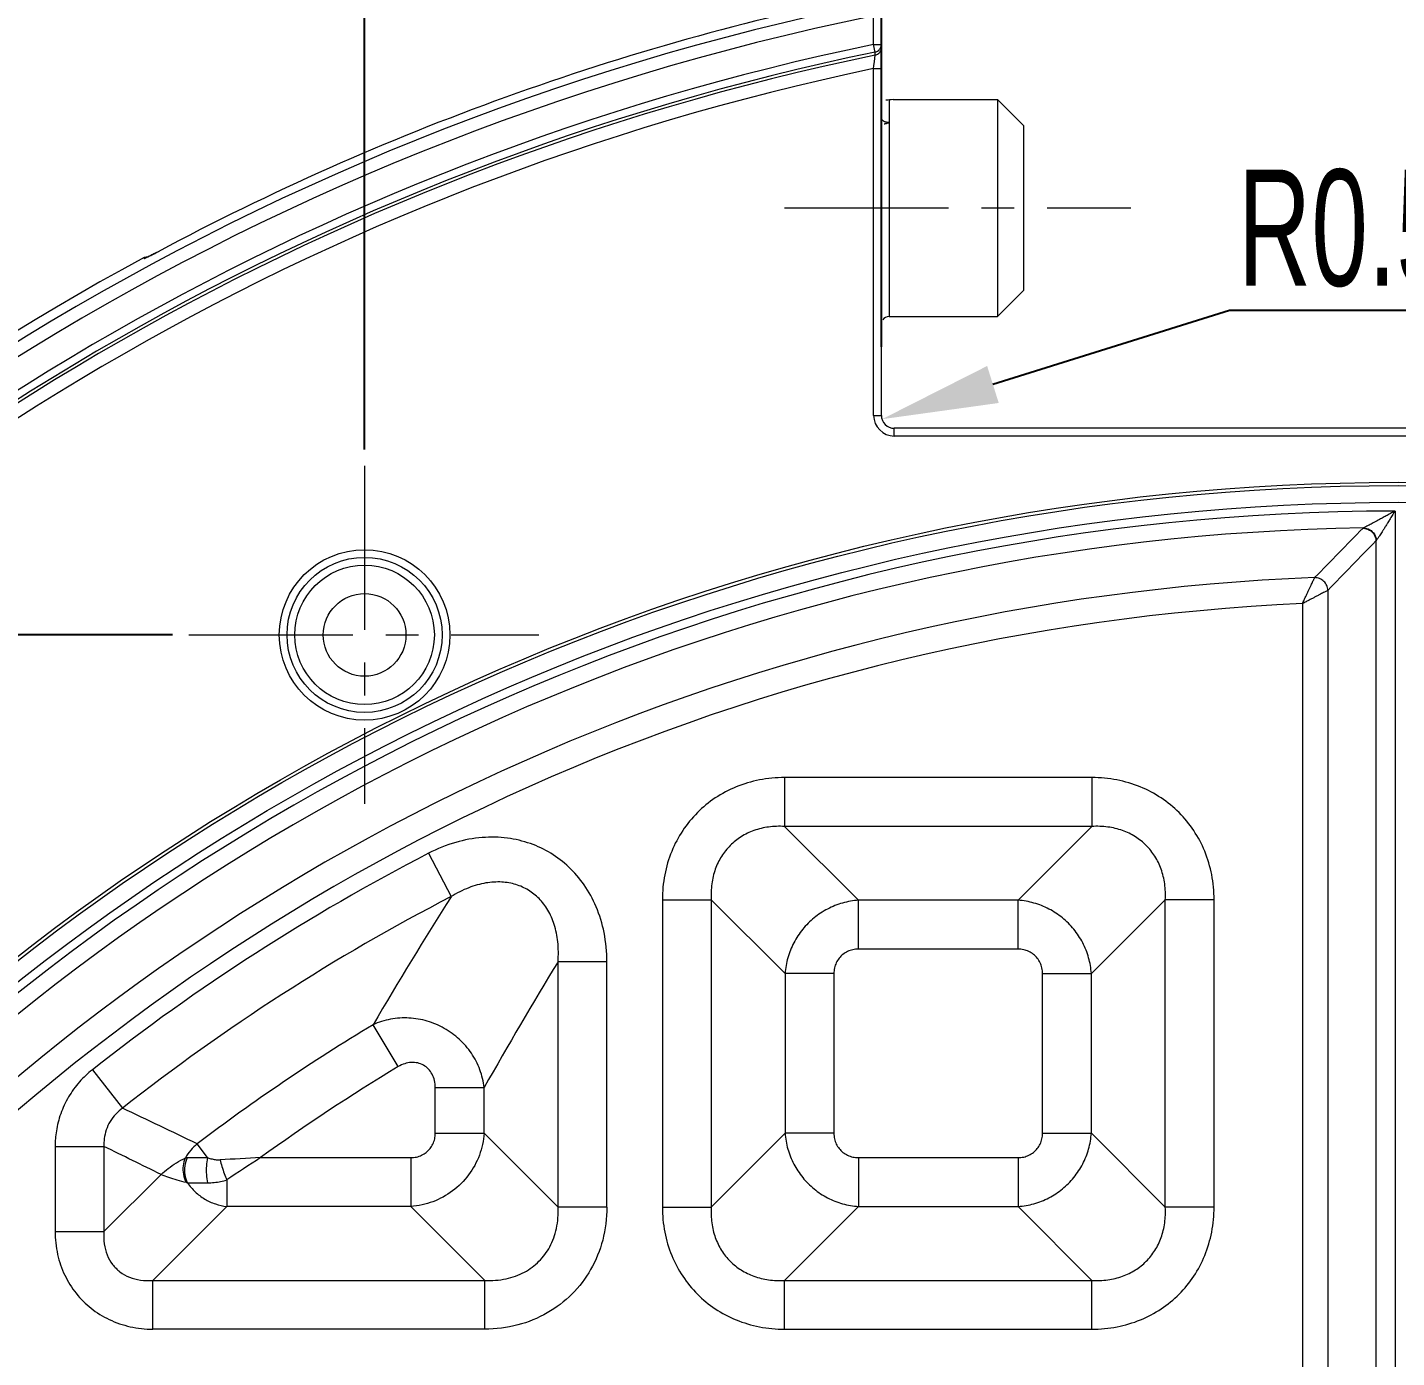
# Model space of a CAD drawing. Header units: millimetres. Extents: x 5536 to 6151, y 463 to 893.
# Drawn here: x 5982.3 to 6035.2, y 698.1 to 749.6 of the extents above; entities that cross this region are included whole.
import ezdxf

# ---------------------------------------------------------------- set-up
doc = ezdxf.new("R2010")
doc.units = ezdxf.units.MM
doc.header["$LTSCALE"] = 0.2
doc.linetypes.add('CENTER', pattern=[50.8, 31.75, -6.35, 6.35, -6.35])
doc.layers.get('0').update_dxf_attribs({"lineweight": 18})
doc.layers.add('poumianxian', color=2, linetype='Continuous', lineweight=18)
doc.layers.add('图层1', color=1, linetype='CENTER', lineweight=18)
doc.styles.add('標準', font='', dxfattribs={"width": 0.667})
doc.styles.get('標準').set_extended_font_data('pmingliu')
doc.dimstyles.new('11111111111', dxfattribs={"dimtxt": 4.5, "dimasz": 4.5, "dimexe": 1.25, "dimexo": 0.625, "dimtad": 1, "dimtoh": 1, "dimdsep": 46, "dimtxsty": '標準', "dimblk": '_CAXARROW', "dimcen": 0, "dimdle": 9, "dimclrd": 6, "dimclre": 6, "dimclrt": 2, "dimadec": 0, "dimazin": 0, "dimtfac": 0.707107, "dimtofl": 0, "dimtmove": 2, "dimatfit": 3, "dimfxl": 0, "dimfrac": 2, "dimtolj": 1, "dimarcsym": 0})
doc.dimstyles.new('ISO-25', dxfattribs={"dimtxt": 2.5, "dimasz": 2.5, "dimexe": 1.25, "dimexo": 0.625, "dimtad": 1, "dimdsep": 46, "dimtxsty": 'Standard', "dimblk": '_CAXARROW', "dimcen": 0, "dimdle": 5, "dimclrd": 4, "dimclre": 4, "dimclrt": 3, "dimadec": 0, "dimazin": 0, "dimtfac": 0.707107, "dimtofl": 0, "dimtmove": 2, "dimatfit": 3, "dimfxl": 0, "dimfrac": 2, "dimarcsym": 0})

# ---------------------------------------------------------------- blocks, each defined once
blk = doc.blocks.new('*X6')
at = {"layer": 'poumianxian'}
blk.add_hatch(color=6, dxfattribs=at).paths.add_polyline_path([(6122.675, 711.828), (6123.522, 710.591), (6119.386, 708.667)], flags=0)
at = {"layer": 'poumianxian', "color": 6, "lineweight": -2}
blk.add_line((6139.007, 722.105), (6123.098, 711.21), dxfattribs=at)
at = {"layer": 'poumianxian', "insert": (6131.14, 720.511), "char_height": 4.5, "width": 42.93346, "attachment_point": 5, "rotation": 34.4063, "style": '標準'}
blk.add_mtext('\\T1.004;%%C203.82', dxfattribs=at)
blk = doc.blocks.new('_CAXARROW')
blk.add_hatch(color=0).paths.add_polyline_path([(0, 0), (-1, 0.125), (-1, -0.125)], flags=0)
blk = doc.blocks.new('*X61')
at = {"layer": 'poumianxian'}
for points in [[(5929.782, 721.583), (5931.282, 721.583), (5930.532, 726.083)], [(5929.782, 649.583), (5931.282, 649.583), (5930.532, 645.083)]]:
    blk.add_hatch(color=6, dxfattribs=at).paths.add_polyline_path(points, flags=0)
at = {"layer": 'poumianxian', "color": 6, "lineweight": -2}
for p, q in [((5987.877, 726.083), (5929.282, 726.083)), ((5930.532, 721.583), (5930.532, 649.583)), ((5942.233, 645.083), (5929.282, 645.083))]:
    blk.add_line(p, q, dxfattribs=at)
at = {"layer": 'poumianxian', "color": 2, "insert": (5927.294, 688.514), "char_height": 4.5, "width": 33.60479, "attachment_point": 5, "rotation": 90, "style": '標準'}
blk.add_mtext('\\T1.004;81%%P0.5', dxfattribs=at)
blk = doc.blocks.new('*X62')
at = {"layer": 'poumianxian'}
for points in [[(5999.806, 763.77), (5999.806, 762.27), (5995.306, 763.02)], [(6070.806, 763.77), (6070.806, 762.27), (6075.306, 763.02)]]:
    blk.add_hatch(color=6, dxfattribs=at).paths.add_polyline_path(points, flags=0)
at = {"layer": 'poumianxian', "color": 6, "lineweight": -2}
for p, q in [((5995.306, 733.257), (5995.306, 764.27)), ((6075.306, 733.257), (6075.306, 764.27)), ((5999.806, 763.02), (6070.806, 763.02))]:
    blk.add_line(p, q, dxfattribs=at)
at = {"layer": 'poumianxian', "color": 2, "insert": (6035.338, 766.258), "char_height": 4.5, "width": 33.60479, "attachment_point": 5, "style": '標準'}
blk.add_mtext('\\T1.004;80%%P0.5', dxfattribs=at)
blk = doc.blocks.new('*X63')
at = {"layer": 'poumianxian'}
for points in [[(6019.806, 754.318), (6019.806, 752.818), (6015.306, 753.568)], [(6050.806, 754.318), (6050.806, 752.818), (6055.306, 753.568)]]:
    blk.add_hatch(color=6, dxfattribs=at).paths.add_polyline_path(points, flags=0)
at = {"layer": 'poumianxian', "color": 6, "lineweight": -2}
for p, q in [((6015.306, 737.24), (6015.306, 754.818)), ((6055.306, 737.24), (6055.306, 754.818)), ((6019.806, 753.568), (6050.806, 753.568))]:
    blk.add_line(p, q, dxfattribs=at)
at = {"layer": 'poumianxian', "color": 2, "insert": (6035.306, 756.806), "char_height": 4.5, "width": 34.12706, "attachment_point": 5, "style": '標準'}
blk.add_mtext('\\T1.004;40%%P0.3', dxfattribs=at)
blk = doc.blocks.new('*X64')
at = {"layer": 'poumianxian'}
blk.add_hatch(color=6, dxfattribs=at).paths.add_polyline_path([(6019.399, 736.494), (6019.848, 735.062), (6015.329, 734.434)], flags=0)
at = {"layer": 'poumianxian', "color": 6, "lineweight": -2}
for p, q in [((6028.78, 738.645), (6019.624, 735.778)), ((6037.127, 738.645), (6028.78, 738.645))]:
    blk.add_line(p, q, dxfattribs=at)
at = {"layer": 'poumianxian', "color": 2, "insert": (6033.266, 741.818), "char_height": 4.5, "width": 23.15957, "attachment_point": 5, "style": '標準'}
blk.add_mtext('\\T1.004;R0.5', dxfattribs=at)

msp = doc.modelspace()

# ---------------------------------------------------------------- linework, layer by layer
for p, q in [((6015.006, 748.942), (6015.006, 750.048)), ((6015.306, 734.583), (6015.306, 750.252)), ((6015.067, 748.648), (6015.006, 748.942)), ((6015.006, 748.942), (6015.306, 748.942)), ((6015.019, 748.114), (6015.039, 748.286)), ((6015.039, 748.286), (6015.067, 748.528)), ((6015.067, 748.528), (6015.067, 748.648)), ((6015.006, 748.005), (6015.019, 748.114)), ((6015.006, 734.583), (6015.006, 748.005)), ((6015.006, 748.005), (6015.306, 748.005)), ((6015.606, 746.795), (6015.606, 745.927)), ((6015.757, 746.81), (6019.806, 746.81)), ((6019.806, 746.81), (6019.806, 738.41)), ((6020.806, 745.81), (6019.806, 746.81)), ((6015.412, 745.864), (6015.437, 745.862)), ((6015.45, 745.862), (6015.438, 745.862)), ((6015.606, 745.927), (6015.606, 738.41)), ((6020.806, 745.81), (6020.806, 739.41)), ((5987.112, 740.813), (5987.074, 740.793)), ((5987.153, 740.833), (5987.112, 740.813)), ((5987.196, 740.855), (5987.153, 740.833)), ((5987.255, 740.887), (5987.196, 740.855)), ((5987.314, 740.918), (5987.255, 740.887)), ((5987.314, 740.918), (5987.314, 740.918)), ((5986.77, 740.69), (5986.77, 740.691)), ((5986.77, 740.66), (5986.77, 740.685)), ((5986.846, 740.686), (5986.784, 740.66)), ((5986.844, 740.685), (5986.842, 740.685)), ((5986.885, 740.702), (5986.879, 740.7)), ((5986.898, 740.708), (5986.891, 740.705)), ((5986.912, 740.715), (5986.905, 740.711)), ((5986.932, 740.724), (5986.912, 740.715)), ((5987.004, 740.758), (5986.973, 740.743)), ((5987.037, 740.775), (5987.004, 740.758)), ((5987.074, 740.793), (5987.037, 740.775)), ((6020.806, 739.41), (6019.806, 738.41)), ((6015.606, 738.41), (6019.806, 738.41)), ((6015.006, 734.583), (6015.306, 734.583)), ((6015.806, 733.783), (6015.806, 734.083)), ((6054.806, 734.083), (6015.806, 734.083)), ((6054.806, 733.783), (6015.806, 733.783)), ((6035.186, 730.878), (6035.186, 649.882)), ((6034.447, 729.721), (6034.447, 649.881)), ((6032.586, 727.808), (6032.586, 651.742)), ((6031.601, 727.295), (6031.601, 651.742)), ((6011.557, 720.56), (6011.557, 718.669)), ((6023.455, 720.56), (6011.557, 720.56)), ((6023.455, 720.56), (6023.455, 718.669)), ((6014.416, 715.81), (6011.557, 718.669)), ((6023.455, 718.669), (6011.557, 718.669)), ((6020.597, 715.81), (6023.455, 718.669)), ((5997.783, 717.63), (5998.652, 715.951)), ((6006.83, 715.832), (6006.83, 703.934)), ((6006.83, 715.832), (6008.721, 715.832)), ((6008.721, 715.832), (6008.721, 703.934)), ((6011.579, 712.973), (6008.721, 715.832)), ((6014.416, 713.919), (6014.416, 715.81)), ((6020.597, 715.81), (6014.416, 715.81)), ((6020.597, 713.919), (6020.597, 715.81)), ((6023.433, 712.973), (6026.292, 715.832)), ((6026.292, 703.934), (6026.292, 715.832)), ((6028.183, 715.832), (6026.292, 715.832)), ((6028.183, 703.934), (6028.183, 715.832)), ((6020.597, 713.919), (6014.416, 713.919)), ((6002.792, 703.934), (6002.792, 713.431)), ((6004.683, 713.431), (6002.792, 713.431)), ((6004.683, 703.934), (6004.683, 713.431)), ((6011.579, 712.973), (6011.579, 706.793)), ((6013.47, 712.973), (6011.579, 712.973)), ((6013.47, 712.973), (6013.47, 706.793)), ((6021.542, 706.793), (6021.542, 712.973)), ((6021.542, 712.973), (6023.433, 712.973)), ((6023.433, 706.793), (6023.433, 712.973)), ((5996.609, 709.371), (5995.634, 710.991)), ((5984.772, 709.249), (5985.942, 707.764)), ((5998.042, 706.793), (5998.042, 708.56)), ((5998.042, 708.56), (5999.933, 708.56)), ((5999.933, 706.793), (5999.933, 708.56)), ((5989.233, 705.847), (5988.828, 706.381)), ((5998.042, 706.793), (5999.933, 706.793)), ((5999.933, 706.793), (6002.792, 703.934)), ((6011.579, 706.793), (6008.721, 703.934)), ((6013.47, 706.793), (6011.579, 706.793)), ((6021.542, 706.793), (6023.433, 706.793)), ((6023.433, 706.793), (6026.292, 703.934)), ((5983.33, 706.278), (5983.33, 702.988)), ((5983.33, 706.278), (5985.221, 706.278)), ((5985.221, 706.278), (5985.221, 702.988)), ((5988.448, 705.847), (5989.233, 705.847)), ((5991.283, 705.847), (5997.097, 705.847)), ((5997.097, 705.847), (5997.097, 703.956)), ((6014.416, 705.847), (6014.416, 703.956)), ((6014.416, 705.847), (6020.597, 705.847)), ((6020.597, 705.847), (6020.597, 703.956)), ((5987.429, 705.197), (5985.221, 702.988)), ((5988.448, 704.875), (5989.233, 704.875)), ((5989.97, 704.984), (5989.97, 703.956)), ((5989.97, 703.956), (5987.112, 701.097)), ((5997.097, 703.956), (5989.97, 703.956)), ((5997.097, 703.956), (5999.955, 701.097)), ((6004.683, 703.934), (6002.792, 703.934)), ((6006.83, 703.934), (6008.721, 703.934)), ((6014.416, 703.956), (6011.557, 701.097)), ((6014.416, 703.956), (6020.597, 703.956)), ((6020.597, 703.956), (6023.455, 701.097)), ((6028.183, 703.934), (6026.292, 703.934)), ((5983.33, 702.988), (5985.221, 702.988)), ((5987.112, 699.206), (5987.112, 701.097)), ((5987.112, 701.097), (5999.955, 701.097)), ((5999.955, 699.206), (5999.955, 701.097)), ((6011.557, 699.206), (6011.557, 701.097)), ((6011.557, 701.097), (6023.455, 701.097)), ((6023.455, 699.206), (6023.455, 701.097)), ((5999.955, 699.206), (5987.112, 699.206)), ((6011.557, 699.206), (6023.455, 699.206))]:
    msp.add_line(p, q)
for points in [[(5986.77, 740.66), (5986.77, 740.659), (5986.771, 740.659), (5986.774, 740.658), (5986.777, 740.659), (5986.78, 740.659), (5986.785, 740.661)], [(5986.873, 740.697), (5986.868, 740.695), (5986.864, 740.693), (5986.859, 740.691), (5986.855, 740.69), (5986.852, 740.688), (5986.849, 740.687), (5986.847, 740.686), (5986.845, 740.686), (5986.844, 740.685)], [(5986.973, 740.743), (5986.954, 740.734), (5986.945, 740.73), (5986.936, 740.726)]]:
    msp.add_lwpolyline(points)
for centre, radius in [((6035.306, 645.083), 86.907), ((6035.306, 645.083), 86.782), ((6035.306, 645.083), 86.133), ((5995.306, 726.083), 3.3), ((5995.306, 726.083), 3), ((5995.306, 726.083), 2.7), ((5995.306, 726.083), 1.6)]:
    msp.add_circle(centre, radius)
for centre, radius, start, end in [((6035.306, 651.083), 101.85, 101.53112, 118.11237), ((6035.306, 651.083), 101.525, 101.56871, 263.81047), ((6035.306, 651.083), 101.026, 101.59189, 263.81047), ((6035.306, 651.083), 99.942, 101.71935, 249.08959), ((6015.01, 748.822), 0.296, 351.1701, 359.9611), ((6035.306, 651.083), 99.642, 101.71935, 249.08959), ((6035.306, 651.083), 99.525, 101.73334, 248.88345), ((6035.306, 651.083), 99.026, 101.82936, 248.86382), ((6030.671, 596.274), 151.273, 95.65782, 95.76326), ((5981.537, 751.725), 12.255, 297.2164, 298.126), ((6035.306, 651.083), 101.908, 118.44247, 254.63694), ((6015.606, 738.11), 0.3, 90, 145.3541), ((6015.806, 734.583), 0.8, 180, 270), ((6015.806, 734.583), 0.5, 180, 270), ((6035.306, 645.083), 85.795, 90.08059, 179.91941), ((6035.306, 645.083), 85.155, 90.90297, 179.09703), ((6200.981, 564.854), 235.041, 135.28872, 135.94119), ((6200.603, 566.182), 233.137, 135.45494, 136.11075), ((6035.306, 645.083), 83.28, 92.22396, 177.77604), ((6035.306, 645.083), 82.295, 92.58039, 177.41961), ((6035.306, 645.083), 81.677, 117.34893, 128.22237), ((6035.306, 645.083), 79.786, 117.34888, 128.22242), ((6150.078, 620.396), 179.054, 147.74693, 149.60491), ((6151.77, 622.714), 174.425, 148.66155, 150.51673), ((6035.306, 645.083), 76.927, 121.04541, 127.1705), ((6035.306, 645.083), 75.036, 121.04547, 125.92335), ((5829.761, 377.943), 364.93, 64.15849, 64.66093), ((5990.192, 704.77), 2.112, 130.2412, 149.508), ((5831.441, 389.437), 352.188, 63.71032, 64.11034), ((6003.396, 471.68), 234.48, 92.96115, 93.34572), ((6055.228, 607.24), 117.526, 122.96297, 123.72876)]:
    msp.add_arc(centre, radius, start, end)
for points, knots in [([(6015.067, 748.648), (6015.111, 748.657), (6015.197, 748.697), (6015.285, 748.805), (6015.306, 748.896), (6015.306, 748.942)], [0, 0, 0, 0, 16506.647628, 33003.203359, 49491.522188, 49491.522188, 49491.522188, 49491.522188]), ([(6015.067, 748.528), (6015.111, 748.537), (6015.197, 748.577), (6015.275, 748.673), (6015.298, 748.746), (6015.303, 748.776)], [0, 0, 0, 0, 18546.707199, 37082.117383, 49491.897844, 49491.897844, 49491.897844, 49491.897844]), ([(6015.307, 746.1), (6015.307, 746.097), (6015.308, 746.088), (6015.312, 746.068), (6015.324, 746.04), (6015.345, 746.012), (6015.371, 745.99), (6015.401, 745.971), (6015.429, 745.958), (6015.455, 745.949), (6015.477, 745.943), (6015.503, 745.937), (6015.533, 745.931), (6015.568, 745.928), (6015.593, 745.927), (6015.606, 745.927)], [0, 0, 0, 0, 4569.676029, 13455.073768, 30621.32083, 47689.068486, 64996.776071, 82127.798174, 100107.813285, 110249.599007, 121653.288064, 134657.753403, 149589.533654, 166771.018111, 186559.840012, 186559.840012, 186559.840012, 186559.840012]), ([(6015.606, 745.926), (6015.581, 745.905), (6015.531, 745.875), (6015.474, 745.863), (6015.45, 745.862)], [0, 0, 0, 0, 20484.576855, 35444.593993, 35444.593993, 35444.593993, 35444.593993]), ([(5986.947, 740.73), (5986.954, 740.733), (5986.982, 740.747), (5987.037, 740.774), (5987.095, 740.803), (5987.132, 740.822), (5987.142, 740.827)], [0, 0, 0, 0, 6078.725706, 27172.646788, 52907.052143, 62566.663198, 62566.663198, 62566.663198, 62566.663198]), ([(5986.785, 740.661), (5986.795, 740.663), (5986.813, 740.67), (5986.842, 740.682), (5986.875, 740.696), (5986.911, 740.713), (5986.936, 740.725), (5986.947, 740.73)], [0, 0, 0, 0, 13809.067101, 25159.612558, 40365.568196, 60279.418089, 76557.685636, 76557.685636, 76557.685636, 76557.685636]), ([(6035.186, 730.878), (6035.125, 730.845), (6035.009, 730.782), (6034.843, 730.692), (6034.694, 730.611), (6034.562, 730.539), (6034.447, 730.477), (6034.347, 730.423), (6034.26, 730.377), (6034.186, 730.338), (6034.12, 730.303), (6034.062, 730.274), (6034.011, 730.248), (6033.979, 730.234), (6033.964, 730.228)], [0, 0, 0, 0, 25975.3877, 49702.884015, 70940.388484, 89667.655685, 106006.474869, 120147.343248, 132300.278944, 142756.787793, 151907.488494, 160106.659729, 167383.770433, 173260.660301, 173260.660301, 173260.660301, 173260.660301]), ([(6035.186, 730.878), (6035.149, 730.82), (6035.08, 730.708), (6034.98, 730.549), (6034.891, 730.407), (6034.813, 730.281), (6034.744, 730.172), (6034.685, 730.077), (6034.633, 729.997), (6034.589, 729.927), (6034.55, 729.868), (6034.515, 729.816), (6034.485, 729.772), (6034.466, 729.746), (6034.457, 729.735)], [0, 0, 0, 0, 26369.753084, 50426.303809, 71918.60797, 90825.323218, 107271.44515, 121452.393907, 133583.239965, 143958.916584, 152966.896692, 160944.530485, 167887.271038, 173271.994535, 173271.994535, 173271.994535, 173271.994535]), ([(6033.947, 730.213), (6034.032, 730.212), (6034.204, 730.163), (6034.393, 729.977), (6034.444, 729.805), (6034.447, 729.721)], [0, 0, 0, 0, 16529.759375, 33181.59089, 49711.350265, 49711.350265, 49711.350265, 49711.350265]), ([(6033.964, 730.228), (6034.048, 730.225), (6034.217, 730.175), (6034.402, 729.99), (6034.454, 729.82), (6034.457, 729.735)], [0, 0, 0, 0, 16416.458344, 33097.074966, 49711.43504, 49711.43504, 49711.43504, 49711.43504]), ([(6031.601, 727.294), (6031.624, 727.342), (6031.666, 727.432), (6031.727, 727.563), (6031.784, 727.684), (6031.838, 727.8), (6031.889, 727.907), (6031.934, 728.003), (6031.973, 728.087), (6032.007, 728.157), (6032.034, 728.215), (6032.056, 728.262), (6032.069, 728.289), (6032.075, 728.3)], [0, 0, 0, 0, 22856.202588, 42913.477674, 62155.654808, 80703.470061, 97958.818822, 113360.847264, 126522.50687, 137604.458894, 146929.536224, 154465.877561, 159797.9543, 159797.9543, 159797.9543, 159797.9543]), ([(6032.586, 727.808), (6032.584, 727.873), (6032.554, 728.003), (6032.438, 728.166), (6032.271, 728.275), (6032.139, 728.301), (6032.075, 728.3)], [0, 0, 0, 0, 15714.204167, 31560.765216, 47407.461329, 63121.94897, 63121.94897, 63121.94897, 63121.94897]), ([(6032.586, 727.808), (6032.575, 727.802), (6032.549, 727.789), (6032.503, 727.765), (6032.446, 727.735), (6032.377, 727.699), (6032.295, 727.657), (6032.201, 727.608), (6032.096, 727.553), (6031.983, 727.494), (6031.864, 727.432), (6031.736, 727.365), (6031.648, 727.319), (6031.601, 727.294)], [0, 0, 0, 0, 5333.072255, 12866.344934, 22187.906723, 33266.592613, 46425.610963, 61826.064147, 79081.575834, 97631.919358, 116879.488581, 136945.558903, 159815.658971, 159815.658971, 159815.658971, 159815.658971]), ([(6011.557, 720.56), (6011.232, 720.56), (6010.591, 720.5), (6009.682, 720.23), (6008.866, 719.799), (6008.164, 719.225), (6007.589, 718.522), (6007.158, 717.706), (6006.889, 716.796), (6006.83, 716.156), (6006.83, 715.832)], [0, 0, 0, 0, 15404.983757, 30310.537927, 44709.266401, 58880.003055, 73052.746471, 87454.822534, 102370.92307, 117737.583008, 117737.583008, 117737.583008, 117737.583008]), ([(6028.183, 715.832), (6028.183, 716.157), (6028.123, 716.798), (6027.853, 717.707), (6027.422, 718.523), (6026.848, 719.226), (6026.145, 719.8), (6025.329, 720.231), (6024.42, 720.5), (6023.779, 720.56), (6023.455, 720.56)], [0, 0, 0, 0, 15455.278513, 30409.496882, 44855.234853, 59072.236646, 73291.251756, 87740.348245, 102705.147412, 118121.976985, 118121.976985, 118121.976985, 118121.976985]), ([(6011.557, 718.669), (6011.352, 718.681), (6010.95, 718.668), (6010.377, 718.532), (6009.871, 718.288), (6009.442, 717.946), (6009.101, 717.518), (6008.857, 717.011), (6008.721, 716.439), (6008.708, 716.037), (6008.721, 715.832)], [0, 0, 0, 0, 15852.24622, 30843.897688, 45060.029504, 58905.623656, 72749.76578, 86965.045911, 101963.759306, 117782.149247, 117782.149247, 117782.149247, 117782.149247]), ([(6026.292, 715.832), (6026.304, 716.037), (6026.291, 716.44), (6026.155, 717.012), (6025.911, 717.519), (6025.57, 717.947), (6025.141, 718.288), (6024.634, 718.532), (6024.062, 718.668), (6023.66, 718.681), (6023.455, 718.669)], [0, 0, 0, 0, 15896.809598, 30930.605163, 45186.70096, 59071.21745, 72954.277828, 87209.519548, 102250.396892, 118113.255036, 118113.255036, 118113.255036, 118113.255036]), ([(6004.683, 713.431), (6004.683, 713.809), (6004.615, 714.537), (6004.31, 715.549), (6003.841, 716.411), (6003.24, 717.113), (6002.531, 717.655), (6001.722, 718.038), (6000.819, 718.25), (5999.835, 718.271), (5998.796, 718.078), (5998.118, 717.804), (5997.783, 717.63)], [0, 0, 0, 0, 16651.957448, 32016.251398, 46258.118572, 59620.724404, 72446.546536, 85329.875472, 98770.905931, 113041.26071, 128397.900284, 145030.535352, 145030.535352, 145030.535352, 145030.535352]), ([(6002.792, 713.431), (6002.812, 713.687), (6002.81, 714.176), (6002.674, 714.857), (6002.424, 715.428), (6002.08, 715.883), (6001.657, 716.221), (6001.161, 716.442), (6000.596, 716.539), (5999.972, 716.498), (5999.305, 716.307), (5998.87, 716.086), (5998.652, 715.951)], [0, 0, 0, 0, 17744.957209, 33511.288354, 47582.7253, 60376.044603, 72442.575647, 84568.611215, 97456.914407, 111580.312932, 127347.727241, 145032.189193, 145032.189193, 145032.189193, 145032.189193]), ([(6014.416, 715.81), (6014.209, 715.796), (6013.797, 715.724), (6013.214, 715.491), (6012.689, 715.145), (6012.244, 714.7), (6011.898, 714.175), (6011.666, 713.592), (6011.594, 713.18), (6011.579, 712.973)], [0, 0, 0, 0, 14882.423362, 29808.536023, 44760.793962, 59721.980545, 74673.930569, 89600.005754, 104477.722947, 104477.722947, 104477.722947, 104477.722947]), ([(6023.433, 712.973), (6023.419, 713.18), (6023.347, 713.593), (6023.115, 714.176), (6022.768, 714.701), (6022.324, 715.145), (6021.799, 715.491), (6021.216, 715.724), (6020.803, 715.796), (6020.597, 715.81)], [0, 0, 0, 0, 14908.763528, 29861.293679, 44840.015387, 59827.681539, 74806.094784, 89758.587394, 104662.636424, 104662.636424, 104662.636424, 104662.636424]), ([(6014.416, 713.919), (6014.343, 713.919), (6014.199, 713.904), (6013.996, 713.835), (6013.815, 713.724), (6013.666, 713.574), (6013.554, 713.394), (6013.485, 713.19), (6013.47, 713.046), (6013.47, 712.973)], [0, 0, 0, 0, 15275.794924, 30222.739258, 44937.433591, 59573.693503, 74295.287576, 89247.952666, 104518.139705, 104518.139705, 104518.139705, 104518.139705]), ([(6021.542, 712.973), (6021.542, 713.046), (6021.527, 713.19), (6021.458, 713.394), (6021.347, 713.574), (6021.198, 713.724), (6021.017, 713.835), (6020.813, 713.904), (6020.669, 713.919), (6020.597, 713.919)], [0, 0, 0, 0, 15295.874414, 30262.465977, 44996.502253, 59652.001009, 74392.946101, 89365.265931, 104655.525089, 104655.525089, 104655.525089, 104655.525089]), ([(5999.933, 708.56), (5999.907, 708.796), (5999.794, 709.264), (5999.462, 709.903), (5998.99, 710.45), (5998.405, 710.876), (5997.739, 711.158), (5997.027, 711.28), (5996.308, 711.234), (5995.849, 711.09), (5995.634, 710.991)], [0, 0, 0, 0, 14633.141182, 29322.324016, 44056.127305, 58810.681396, 73564.099709, 88295.01096, 102981.422045, 117612.647796, 117612.647796, 117612.647796, 117612.647796]), ([(5998.042, 708.56), (5998.042, 708.652), (5998.023, 708.831), (5997.932, 709.078), (5997.785, 709.284), (5997.591, 709.435), (5997.361, 709.523), (5997.109, 709.543), (5996.851, 709.493), (5996.687, 709.418), (5996.609, 709.371)], [0, 0, 0, 0, 15793.138592, 30751.684576, 44992.251003, 58820.445364, 72644.807792, 86878.815549, 101829.421542, 117615.745584, 117615.745584, 117615.745584, 117615.745584]), ([(5984.772, 709.249), (5984.592, 709.108), (5984.249, 708.784), (5983.829, 708.208), (5983.529, 707.563), (5983.363, 706.911), (5983.33, 706.481), (5983.33, 706.278)], [0, 0, 0, 0, 15404.20598, 31591.052602, 47755.960528, 63017.310032, 76670.266789, 76670.266789, 76670.266789, 76670.266789]), ([(5985.942, 707.764), (5985.847, 707.696), (5985.666, 707.541), (5985.448, 707.255), (5985.298, 706.93), (5985.223, 706.599), (5985.216, 706.381), (5985.221, 706.278)], [0, 0, 0, 0, 15519.935211, 31648.11672, 47698.600148, 62931.188421, 76702.231295, 76702.231295, 76702.231295, 76702.231295]), ([(5997.097, 705.847), (5997.169, 705.847), (5997.313, 705.862), (5997.517, 705.931), (5997.698, 706.042), (5997.847, 706.192), (5997.958, 706.372), (5998.027, 706.576), (5998.042, 706.72), (5998.042, 706.793)], [0, 0, 0, 0, 15240.481514, 30152.87265, 44833.550682, 59435.975611, 74123.537433, 89041.636099, 104276.522692, 104276.522692, 104276.522692, 104276.522692]), ([(5999.933, 706.793), (5999.913, 706.504), (5999.788, 705.927), (5999.363, 705.153), (5998.737, 704.527), (5997.963, 704.102), (5997.386, 703.976), (5997.097, 703.956)], [0, 0, 0, 0, 15337.24895, 30719.785456, 46154.50447, 61537.751353, 76886.358474, 76886.358474, 76886.358474, 76886.358474]), ([(6011.579, 706.793), (6011.593, 706.586), (6011.666, 706.173), (6011.898, 705.591), (6012.244, 705.065), (6012.689, 704.621), (6013.214, 704.275), (6013.797, 704.042), (6014.209, 703.97), (6014.416, 703.956)], [0, 0, 0, 0, 14890.893974, 29825.502111, 44786.270412, 59755.972437, 74716.432646, 89651.003288, 104537.188414, 104537.188414, 104537.188414, 104537.188414]), ([(6013.47, 706.793), (6013.47, 706.72), (6013.485, 706.576), (6013.554, 706.372), (6013.665, 706.192), (6013.815, 706.042), (6013.995, 705.931), (6014.199, 705.862), (6014.343, 705.847), (6014.416, 705.847)], [0, 0, 0, 0, 15282.965848, 30236.926733, 44958.528592, 59601.659209, 74330.164047, 89289.848374, 104567.203703, 104567.203703, 104567.203703, 104567.203703]), ([(6020.597, 705.847), (6020.669, 705.847), (6020.813, 705.862), (6021.017, 705.931), (6021.198, 706.042), (6021.347, 706.192), (6021.458, 706.372), (6021.527, 706.576), (6021.542, 706.72), (6021.542, 706.793)], [0, 0, 0, 0, 15303.048156, 30276.659027, 45017.605544, 59679.977707, 74427.836274, 89407.178107, 104704.608373, 104704.608373, 104704.608373, 104704.608373]), ([(6020.597, 703.956), (6020.803, 703.97), (6021.216, 704.042), (6021.799, 704.275), (6022.324, 704.621), (6022.769, 705.066), (6023.115, 705.591), (6023.347, 706.174), (6023.419, 706.586), (6023.433, 706.793)], [0, 0, 0, 0, 14917.239857, 29878.27122, 44865.50903, 59861.69637, 74848.625543, 89809.619344, 104722.142022, 104722.142022, 104722.142022, 104722.142022]), ([(5987.429, 705.197), (5987.517, 705.278), (5987.71, 705.435), (5988.026, 705.649), (5988.254, 705.778), (5988.372, 705.841)], [0, 0, 0, 0, 15527.99057, 32003.231701, 49387.125368, 49387.125368, 49387.125368, 49387.125368]), ([(5988.372, 705.841), (5988.327, 705.744), (5988.268, 705.531), (5988.277, 705.201), (5988.347, 704.99), (5988.396, 704.892)], [0, 0, 0, 0, 16238.134485, 32816.373382, 49390.991654, 49390.991654, 49390.991654, 49390.991654]), ([(5988.448, 705.847), (5988.4, 705.747), (5988.334, 705.53), (5988.334, 705.192), (5988.4, 704.974), (5988.448, 704.875)], [0, 0, 0, 0, 16389.28882, 33001.652794, 49391.48123, 49391.48123, 49391.48123, 49391.48123]), ([(5988.372, 705.841), (5988.385, 705.843), (5988.41, 705.846), (5988.435, 705.847), (5988.448, 705.847)], [0, 0, 0, 0, 17117.002569, 35377.745716, 35377.745716, 35377.745716, 35377.745716]), ([(5989.233, 705.847), (5989.209, 705.743), (5989.178, 705.525), (5989.178, 705.197), (5989.209, 704.979), (5989.233, 704.875)], [0, 0, 0, 0, 16203.515303, 33195.479932, 49398.639402, 49398.639402, 49398.639402, 49398.639402]), ([(5989.233, 705.847), (5989.289, 705.828), (5989.398, 705.794), (5989.559, 705.763), (5989.662, 705.758), (5989.711, 705.761)], [0, 0, 0, 0, 18057.488174, 34604.548108, 49401.179009, 49401.179009, 49401.179009, 49401.179009]), ([(5989.711, 705.761), (5989.734, 705.674), (5989.785, 705.497), (5989.871, 705.238), (5989.936, 705.067), (5989.97, 704.984)], [0, 0, 0, 0, 16251.862463, 33152.608949, 49404.481332, 49404.481332, 49404.481332, 49404.481332]), ([(5987.429, 705.197), (5987.523, 705.157), (5987.725, 705.082), (5988.048, 704.982), (5988.277, 704.922), (5988.396, 704.892)], [0, 0, 0, 0, 14896.793014, 31412.795566, 49388.485796, 49388.485796, 49388.485796, 49388.485796]), ([(5988.396, 704.892), (5988.405, 704.89), (5988.422, 704.885), (5988.439, 704.878), (5988.448, 704.875)], [0, 0, 0, 0, 16589.688762, 35380.2826, 35380.2826, 35380.2826, 35380.2826]), ([(5988.448, 704.875), (5988.537, 704.748), (5988.74, 704.513), (5989.11, 704.233), (5989.525, 704.038), (5989.822, 703.972), (5989.97, 703.956)], [0, 0, 0, 0, 15871.785952, 31718.128843, 47384.122663, 62748.625239, 62748.625239, 62748.625239, 62748.625239]), ([(5989.233, 704.875), (5989.318, 704.875), (5989.486, 704.881), (5989.733, 704.916), (5989.893, 704.958), (5989.97, 704.984)], [0, 0, 0, 0, 16777.918055, 33285.942095, 49404.497845, 49404.497845, 49404.497845, 49404.497845]), ([(6004.683, 703.934), (6004.683, 703.505), (6004.578, 702.66), (6004.108, 701.499), (6003.367, 700.525), (6002.393, 699.783), (6001.231, 699.311), (6000.386, 699.206), (5999.955, 699.206)], [0, 0, 0, 0, 15637.440434, 30605.322869, 45151.934056, 59702.172358, 74667.065123, 90343.397303, 90343.397303, 90343.397303, 90343.397303]), ([(5999.955, 701.097), (6000.234, 701.081), (6000.769, 701.115), (6001.496, 701.376), (6002.08, 701.809), (6002.513, 702.393), (6002.774, 703.12), (6002.809, 703.656), (6002.792, 703.934)], [0, 0, 0, 0, 16523.154183, 31328.1738, 45159.111811, 58990.541852, 73796.28799, 90322.774418, 90322.774418, 90322.774418, 90322.774418]), ([(6006.83, 703.934), (6006.83, 703.609), (6006.89, 702.968), (6007.159, 702.059), (6007.59, 701.243), (6008.165, 700.54), (6008.867, 699.966), (6009.684, 699.535), (6010.593, 699.266), (6011.233, 699.206), (6011.557, 699.206)], [0, 0, 0, 0, 15422.611794, 30345.222499, 44760.427544, 58947.379876, 73136.34127, 87554.897735, 102488.066875, 117872.310995, 117872.310995, 117872.310995, 117872.310995]), ([(6008.721, 703.934), (6008.708, 703.729), (6008.721, 703.326), (6008.857, 702.754), (6009.102, 702.247), (6009.443, 701.819), (6009.872, 701.478), (6010.379, 701.234), (6010.95, 701.098), (6011.353, 701.085), (6011.557, 701.097)], [0, 0, 0, 0, 15868.673752, 30875.860923, 45106.724783, 58966.666995, 72825.155672, 87055.166963, 102069.42338, 117904.205771, 117904.205771, 117904.205771, 117904.205771]), ([(6023.455, 701.097), (6023.66, 701.085), (6024.063, 701.098), (6024.635, 701.234), (6025.142, 701.478), (6025.571, 701.82), (6025.912, 702.248), (6026.155, 702.755), (6026.292, 703.327), (6026.304, 703.729), (6026.292, 703.934)], [0, 0, 0, 0, 15913.251384, 30962.596133, 45233.436755, 59132.313752, 73029.73313, 87299.718788, 102356.152645, 118235.417458, 118235.417458, 118235.417458, 118235.417458]), ([(6023.455, 699.206), (6023.78, 699.206), (6024.421, 699.266), (6025.331, 699.536), (6026.147, 699.967), (6026.849, 700.541), (6027.423, 701.244), (6027.854, 702.06), (6028.123, 702.97), (6028.183, 703.61), (6028.183, 703.934)], [0, 0, 0, 0, 15472.926359, 30444.220432, 44906.45349, 59139.689184, 73374.940494, 87840.535905, 102822.422857, 118256.856373, 118256.856373, 118256.856373, 118256.856373]), ([(5983.33, 702.988), (5983.33, 702.691), (5983.392, 702.108), (5983.672, 701.29), (5984.116, 700.578), (5984.703, 699.991), (5985.416, 699.548), (5986.233, 699.269), (5986.816, 699.206), (5987.112, 699.206)], [0, 0, 0, 0, 15572.270548, 30482.502229, 44909.423904, 59181.578387, 73606.717956, 88536.708964, 104049.955507, 104049.955507, 104049.955507, 104049.955507]), ([(5985.221, 702.988), (5985.207, 702.829), (5985.211, 702.518), (5985.325, 702.08), (5985.534, 701.707), (5985.831, 701.411), (5986.205, 701.201), (5986.642, 701.088), (5986.953, 701.084), (5987.112, 701.097)], [0, 0, 0, 0, 16186.766399, 31125.718754, 45176.505445, 58930.562519, 72979.77419, 87940.139446, 104079.917788, 104079.917788, 104079.917788, 104079.917788])]:
    msp.add_open_spline(points, degree=3, knots=knots)
for points in [[(5986.77, 740.69), (5986.818, 740.717), (5986.877, 740.729), (5986.932, 740.725)], [(5986.77, 740.66), (5986.797, 740.675), (5986.826, 740.685), (5986.856, 740.691)], [(6033.964, 730.228), (6033.958, 730.223), (6033.952, 730.218), (6033.947, 730.213)], [(6034.457, 729.735), (6034.454, 729.731), (6034.45, 729.726), (6034.447, 729.721)]]:
    msp.add_open_spline(points, degree=3)
at = {"layer": '图层1'}
for p, q in [((6011.556, 742.61), (6024.961, 742.61)), ((5995.306, 732.632), (5995.306, 719.542)), ((5988.502, 726.083), (6002.049, 726.083))]:
    msp.add_line(p, q, dxfattribs=at)

# ---------------------------------------------------------------- dimensions: what is measured, and where the dimension line sits
at = {"layer": 'poumianxian'}
for base, p1, p2, text, picture, middle in [((6075.306, 763.02), (5995.306, 732.632), (6075.306, 732.632), '80%%P0.5', '*X62', (6035.338, 763.02)), ((6055.306, 753.568), (6015.306, 736.615), (6055.306, 736.615), '40%%P0.3', '*X63', (6035.306, 753.568))]:
    dim = msp.add_linear_dim(base=base, p1=p1, p2=p2, text=text, dimstyle='11111111111', override={"dimsah": 1, "dimtfill": 1}, dxfattribs=at)
    dim.commit()
    dim.dimension.update_dxf_attribs({"geometry": picture, "text_midpoint": middle})
dim = msp.add_radius_dim(center=(6015.806, 734.583), mpoint=(6015.329, 734.434), dimstyle='11111111111', override={"dimpost": 'R<>', "dimsah": 1, "dimtfill": 1, "dimtzin": 8}, dxfattribs=at)
dim.commit()
dim.dimension.update_dxf_attribs({"geometry": '*X64', "text_midpoint": (6028.78, 738.645)})
dim = msp.add_diameter_dim_2p(p1=(5951.227, 593.499), p2=(6119.386, 708.667), dimstyle='ISO-25', override={"dimtxt": 4.5, "dimasz": 4.5, "dimpost": '%%C<>', "dimtxsty": '標準', "dimsah": 1, "dimclrd": 6, "dimclre": 6, "dimclrt": 256, "dimtfill": 1, "dimtolj": 1, "dimtzin": 8}, dxfattribs=at)
dim.commit()
dim.dimension.update_dxf_attribs({"geometry": '*X6', "text_midpoint": (6131.14, 720.511), "dimtype": 163})
dim = msp.add_linear_dim(base=(5930.532, 645.083), p1=(5988.502, 726.083), p2=(5942.858, 645.083), angle=90, text='81%%P0.5', dimstyle='11111111111', override={"dimsah": 1, "dimtfill": 1}, dxfattribs=at)
dim.commit()
dim.dimension.update_dxf_attribs({"geometry": '*X61', "text_midpoint": (5930.532, 688.514)})

doc.saveas('drawing.dxf')
